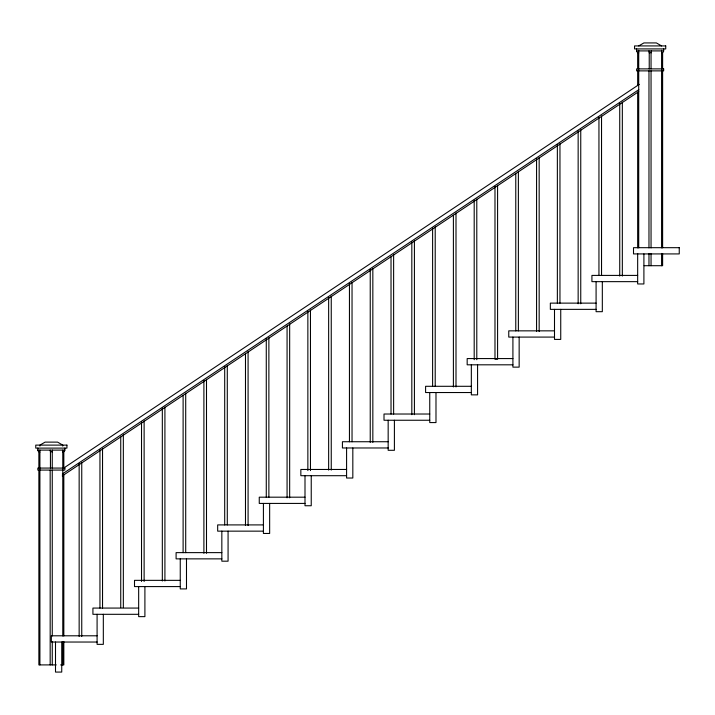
<?xml version="1.0" encoding="UTF-8"?>
<svg xmlns="http://www.w3.org/2000/svg" width="715" height="715" viewBox="0 0 715 715"><rect width="100%" height="100%" fill="white"/><g stroke="black" fill="none" stroke-linecap="round" stroke-linejoin="round"><path stroke-width="1.07" d="M63.823 468.075L63.823 451.737L62.777 452.103A2.297 2.297 0 0 0 64.877 450.11L64.859 448.108M662.617 68.881L662.626 52.544L661.581 52.91M62.768 468.7L639.29 84.361M62.294 474.018L638.808 89.679M62.232 475.94L638.745 91.592M638.71 45.921L643.902 42.927L656.379 42.927L661.581 45.921M636.627 48.915L636.627 50.908L663.654 50.908L663.654 48.915M649.229 52.91L648.97 50.908M651.052 52.91L651.311 50.908M644.152 265.703L662.617 265.703L662.617 253.459M637.664 275.409L591.922 275.409L591.922 281.647L637.664 281.647M596.087 303.124L550.344 303.124L550.344 309.363L596.087 309.363M554.5 330.848L508.758 330.848L508.758 337.087L554.5 337.087M512.914 358.572L467.172 358.572L467.172 364.811L512.914 364.811M471.337 386.297L425.595 386.297L425.595 392.535L471.337 392.535M429.751 414.021L384.009 414.021L384.009 420.25L429.751 420.25M388.165 441.736L342.422 441.736L342.422 447.974L388.165 447.974M64.859 450.11L37.832 450.11L37.832 448.108M50.434 452.103L50.175 450.11M52.258 452.103L52.517 450.11M346.587 469.46L300.845 469.46L300.845 475.698L346.587 475.698M305.001 497.184L259.259 497.184L259.259 503.423L305.001 503.423M263.415 524.908L217.673 524.908L217.673 531.147L263.415 531.147M221.838 552.624L176.096 552.624L176.096 558.862L221.838 558.862M180.252 580.348L134.509 580.348L134.509 586.586L180.252 586.586M138.665 608.072L92.923 608.072L92.923 614.31L138.665 614.31M97.088 635.796L51.346 635.796L51.346 642.034L97.088 642.034M56.244 664.905L38.869 664.905L38.869 470.077M60.605 664.905L63.823 664.905L63.823 641.525M638.71 52.91L637.655 52.544L637.664 68.881M38.869 468.075L38.86 451.737L39.906 452.103A2.297 2.297 0 0 1 37.806 450.11M662.617 70.874L662.617 247.891M661.581 50.265L661.581 247.891M661.581 253.423L661.581 265.703M651.052 68.881L651.052 52.544L649.229 52.544L649.229 68.881M651.052 70.874L651.052 247.891M651.052 253.459L651.052 265.703M648.97 70.874L648.97 247.891M648.97 253.459L648.97 265.703M643.902 253.923L643.902 283.962L637.664 283.962L637.664 253.459M638.71 50.265L638.71 247.891M637.664 70.874L637.664 85.353M637.664 92.029L637.664 247.891M622.336 102.147L622.336 276.062M619.735 103.255L619.735 276.062M602.325 281.647L602.325 311.686L596.087 311.686L596.087 281.647M601.538 116L601.538 275.427M598.947 117.117L598.947 275.427M580.75 129.862L580.75 303.777M578.149 130.979L578.149 303.777M560.739 309.363L560.739 339.411L554.5 339.411L554.5 309.363M559.961 143.724L559.961 303.151M557.36 144.841L557.36 303.151M539.164 157.586L539.164 331.501M536.572 158.703L536.572 331.501M519.153 337.087L519.153 367.135L512.914 367.135L512.914 337.087M518.375 171.448L518.375 330.875M515.774 173.682L515.774 330.875M497.586 185.31L497.586 359.225L494.986 359.225L494.986 186.427M477.575 364.811L477.575 394.859L471.337 394.859L471.337 364.811M476.789 199.172L476.789 359.708M474.197 200.289L474.197 359.708M456 213.034L456 386.949M453.399 215.26L453.399 386.949M435.989 392.535L435.989 422.574L429.751 422.574L429.751 392.535M435.212 226.896L435.212 386.315M432.611 228.005L432.611 386.315M414.414 240.749L414.414 414.673M411.822 241.867L411.822 414.673M394.403 420.25L394.403 450.298L388.165 450.298L388.165 420.25M393.625 254.612L393.625 414.039M391.025 256.846L391.025 414.039M372.837 268.474L372.837 442.388M370.236 269.591L370.236 442.388M352.826 447.974L352.826 478.022L346.587 478.022L346.587 447.974M352.039 282.336L352.039 441.763M349.447 283.453L349.447 441.763M331.251 296.198L331.251 470.113M328.65 297.315L328.65 470.113M311.24 475.698L311.24 505.746L305.001 505.746L305.001 475.698M310.462 310.06L310.462 470.595M307.861 311.177L307.861 470.595M289.664 323.922L289.664 497.837M287.072 326.147L287.072 497.837M269.653 503.423L269.653 533.462L263.415 533.462L263.415 503.423M268.876 337.784L268.876 497.202M266.275 338.892L266.275 497.202M248.087 351.646L248.087 525.561M245.486 353.871L245.486 525.561M228.076 531.147L228.076 561.186L221.838 561.186L221.838 531.147M227.29 365.499L227.29 524.926M224.698 366.616L224.698 524.926M206.501 379.361L206.501 553.276M203.9 380.478L203.9 553.276M186.49 558.862L186.49 588.91L180.252 588.91L180.252 558.862M185.712 393.223L185.712 552.65M183.112 395.458L183.112 552.65M164.915 407.085L164.915 581M162.323 408.202L162.323 581M144.904 586.586L144.904 616.634L138.665 616.634L138.665 586.586M144.126 420.947L144.126 581.483M141.525 422.065L141.525 581.483M123.338 434.809L123.338 607.607M120.737 437.035L120.737 607.607M103.326 614.31L103.326 644.358L97.088 644.358L97.088 614.31M102.54 448.671L102.54 608.09M99.948 449.789L99.948 608.09M81.751 462.534L81.751 636.448M79.151 463.642L79.151 636.448M63.823 474.528L63.823 635.957M62.777 446.115L62.777 445.114L57.584 442.12L45.108 442.12L39.906 445.114L39.906 446.115M62.777 450.11L62.777 635.957M62.777 641.462L62.777 664.905M61.74 642.034L61.74 672.073L55.502 672.073L55.502 642.034M52.258 468.075L52.258 451.737L50.434 451.737L50.434 468.075M52.258 470.077L52.258 635.957M52.258 641.525L52.258 664.905M50.175 470.077L50.175 664.905M39.906 450.11L39.906 664.905M638.71 52.883A2.297 2.297 0 0 1 636.609 50.917M663.681 50.917A2.297 2.297 0 0 1 661.572 52.883M665.736 45.921L634.545 45.921L634.545 48.915L665.736 48.915L665.736 45.921M663.654 68.881L636.627 68.881L636.627 70.874L663.654 70.874L663.654 68.881M679.25 247.685L633.508 247.685L633.508 253.923L679.25 253.923L679.25 247.685M66.933 445.114L35.75 445.114L35.75 448.108L66.933 448.108L66.933 445.114M64.859 468.075L37.832 468.075L37.832 470.077L64.859 470.077L64.859 468.075"/></g></svg>
